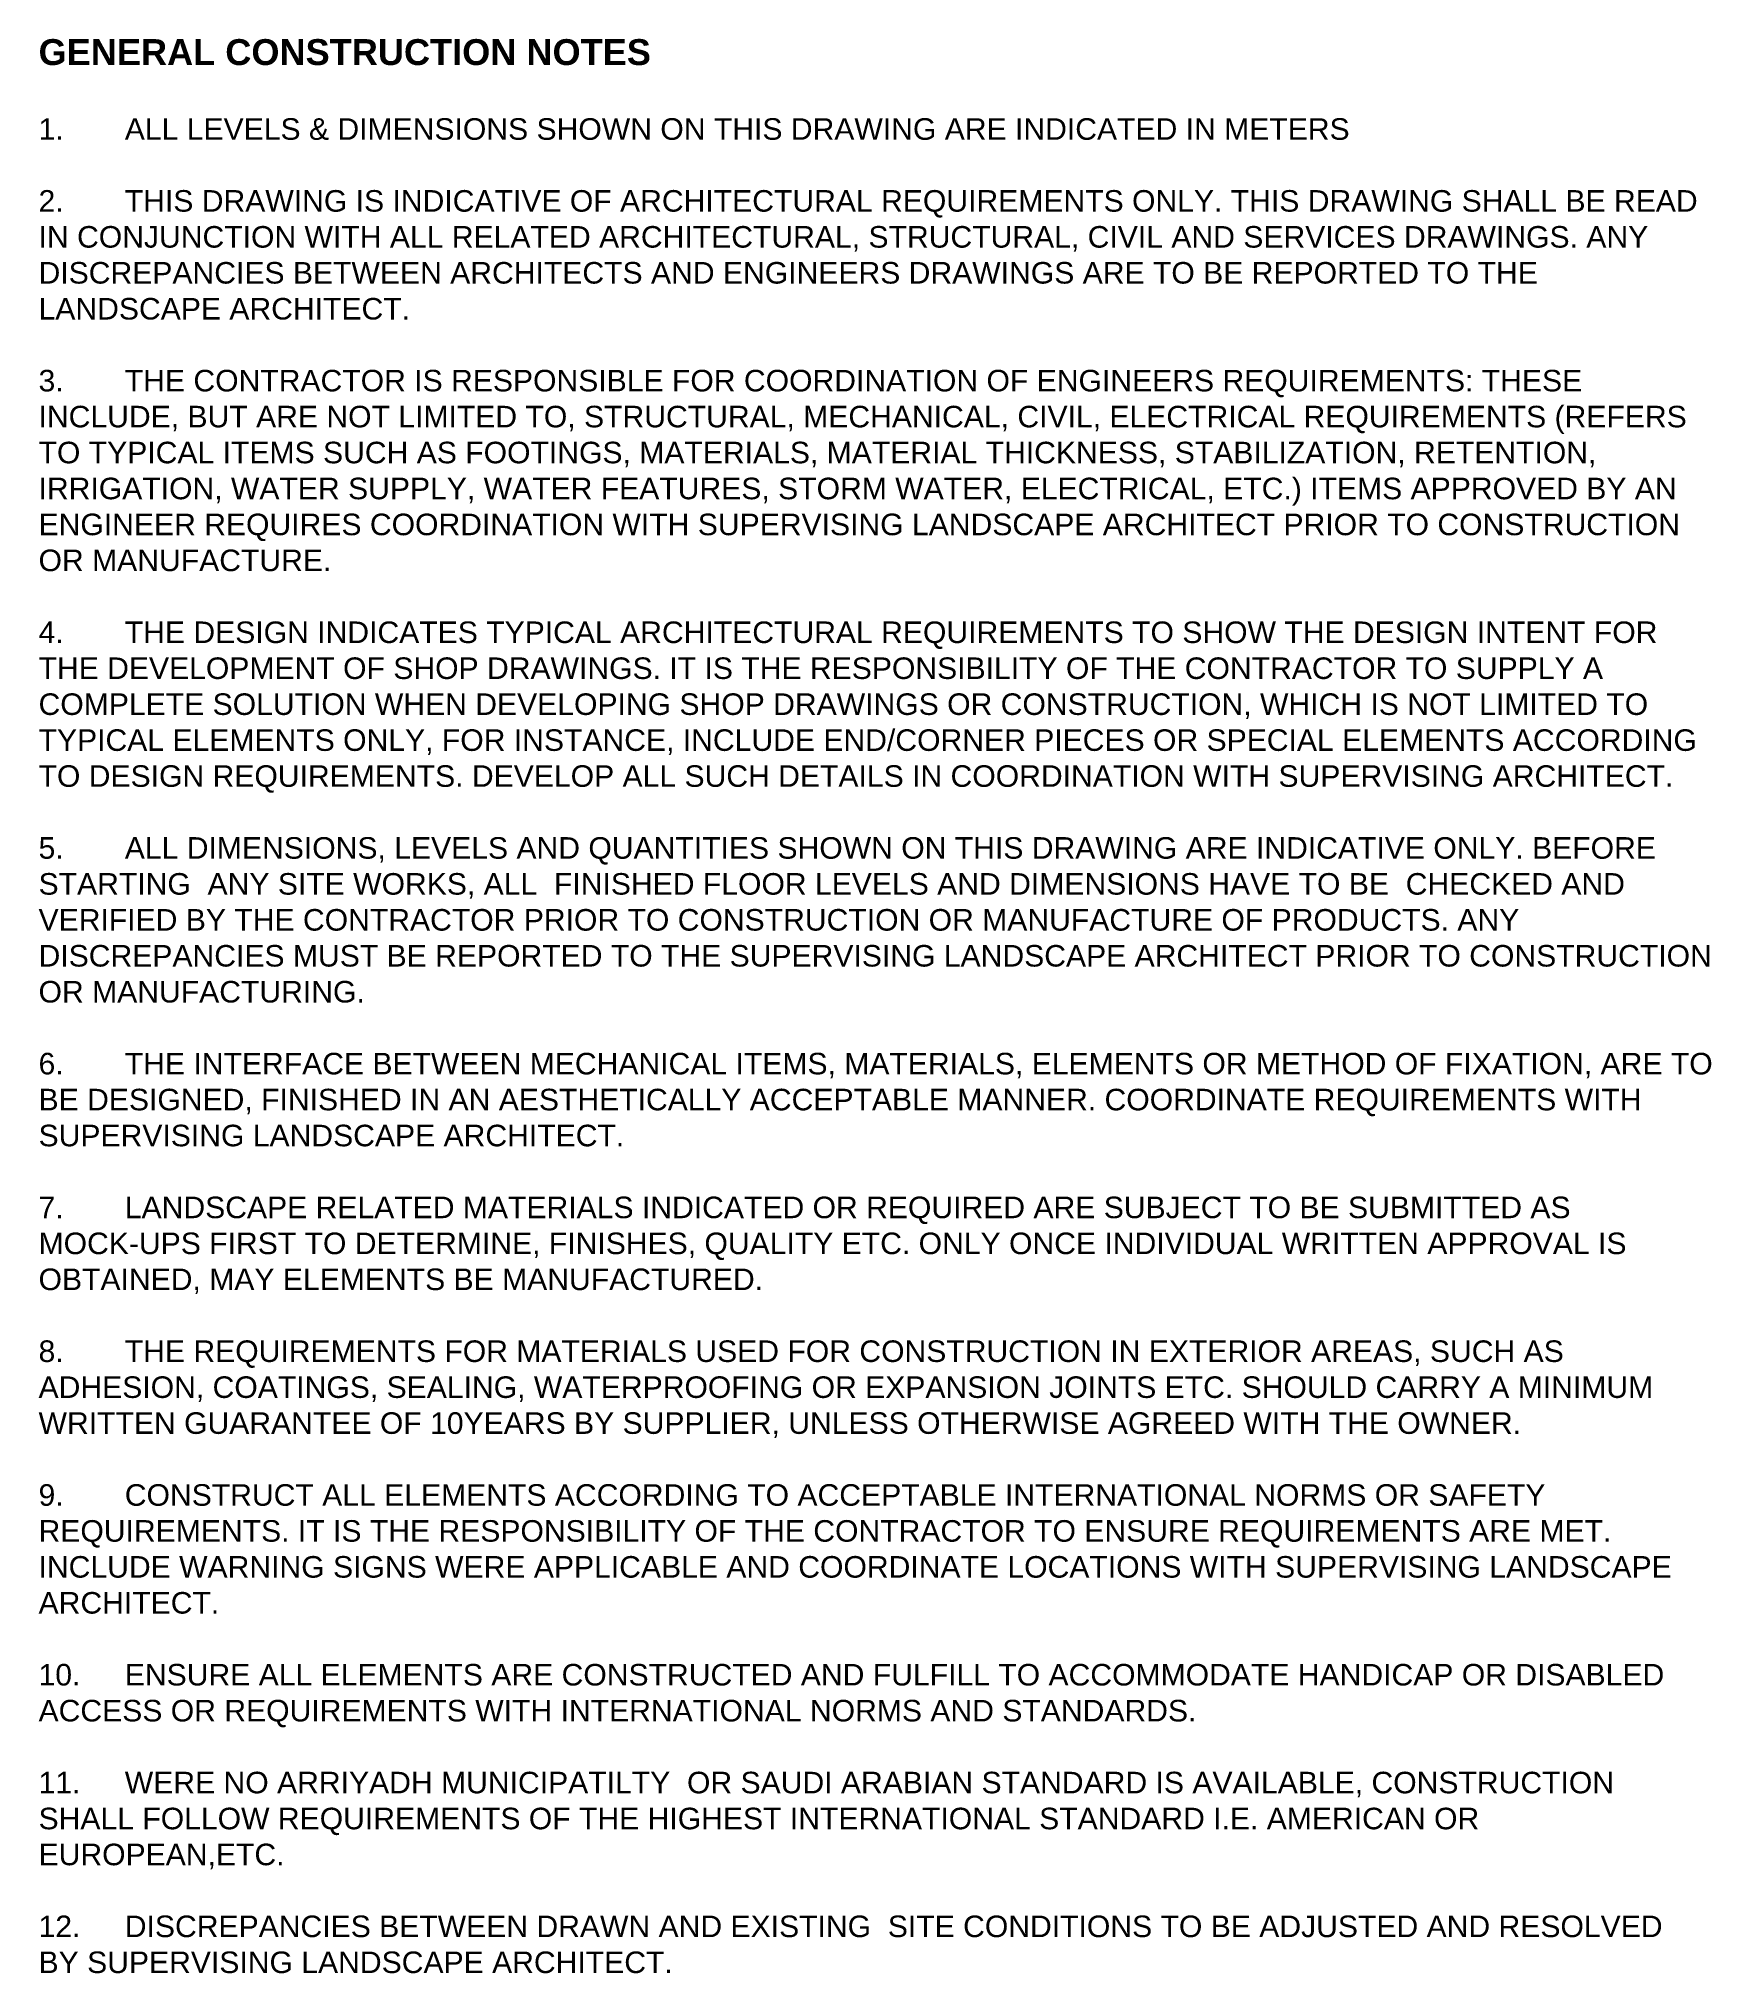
# Model space of a CAD drawing. Header units: metres. Extents: x 0.71 to 0.826, y 0.176 to 0.311.
import ezdxf

# ---------------------------------------------------------------- set-up
doc = ezdxf.new("R2010")
doc.units = ezdxf.units.M
doc.layers.add('EA-ANNO-TEXT', color=7, linetype='Continuous')
doc.styles.add('SWISS', font='swiss.ttf')

msp = doc.modelspace()

# ---------------------------------------------------------------- texts
at = {"layer": 'EA-ANNO-TEXT', "linetype": 'Continuous', "insert": (0.70979, 0.31085), "char_height": 0.0015, "width": 0.1161549, "attachment_point": 1, "style": 'SWISS'}
msp.add_mtext('{\\fSwis721 BT|b1|i0|c0|p34;\\H1.2x;GENERAL CONSTRUCTION NOTES^J}^J1.^IALL LEVELS & DIMENSIONS SHOWN ON THIS DRAWING ARE INDICATED IN METERS\\P^J2.^ITHIS DRAWING IS INDICATIVE OF ARCHITECTURAL REQUIREMENTS ONLY. THIS DRAWING SHALL BE READ IN CONJUNCTION WITH ALL RELATED ARCHITECTURAL, STRUCTURAL, CIVIL AND SERVICES DRAWINGS. ANY DISCREPANCIES BETWEEN ARCHITECTS AND ENGINEERS DRAWINGS ARE TO BE REPORTED TO THE LANDSCAPE ARCHITECT.^J^J3.^ITHE CONTRACTOR IS RESPONSIBLE FOR COORDINATION OF ENGINEERS REQUIREMENTS: THESE INCLUDE, BUT ARE NOT LIMITED TO, STRUCTURAL, MECHANICAL, CIVIL, ELECTRICAL REQUIREMENTS (REFERS TO TYPICAL ITEMS SUCH AS FOOTINGS, MATERIALS, MATERIAL THICKNESS, STABILIZATION, RETENTION, IRRIGATION, WATER SUPPLY, WATER FEATURES, STORM WATER, ELECTRICAL, ETC.) ITEMS APPROVED BY AN ENGINEER REQUIRES COORDINATION WITH SUPERVISING LANDSCAPE ARCHITECT PRIOR TO CONSTRUCTION OR MANUFACTURE.^J^J4.^ITHE DESIGN INDICATES TYPICAL ARCHITECTURAL REQUIREMENTS TO SHOW THE DESIGN INTENT FOR THE DEVELOPMENT OF SHOP DRAWINGS. IT IS THE RESPONSIBILITY OF THE CONTRACTOR TO SUPPLY A COMPLETE SOLUTION WHEN DEVELOPING SHOP DRAWINGS OR CONSTRUCTION, WHICH IS NOT LIMITED TO TYPICAL ELEMENTS ONLY, FOR INSTANCE, INCLUDE END/CORNER PIECES OR SPECIAL ELEMENTS ACCORDING TO DESIGN REQUIREMENTS. DEVELOP ALL SUCH DETAILS IN COORDINATION WITH SUPERVISING ARCHITECT.^J^J5.^IALL DIMENSIONS, LEVELS AND QUANTITIES SHOWN ON THIS DRAWING ARE INDICATIVE ONLY. BEFORE STARTING  ANY SITE WORKS, ALL  FINISHED FLOOR LEVELS AND DIMENSIONS HAVE TO BE  CHECKED AND VERIFIED BY THE CONTRACTOR PRIOR TO CONSTRUCTION OR MANUFACTURE OF PRODUCTS. ANY DISCREPANCIES MUST BE REPORTED TO THE SUPERVISING LANDSCAPE ARCHITECT PRIOR TO CONSTRUCTION OR MANUFACTURING.^J^J6.^ITHE INTERFACE BETWEEN MECHANICAL ITEMS, MATERIALS, ELEMENTS OR METHOD OF FIXATION, ARE TO BE DESIGNED, FINISHED IN AN AESTHETICALLY ACCEPTABLE MANNER. COORDINATE REQUIREMENTS WITH SUPERVISING LANDSCAPE ARCHITECT.^J^J7.^ILANDSCAPE RELATED MATERIALS INDICATED OR REQUIRED ARE SUBJECT TO BE SUBMITTED AS MOCK-UPS FIRST TO DETERMINE, FINISHES, QUALITY ETC. ONLY ONCE INDIVIDUAL WRITTEN APPROVAL IS OBTAINED, MAY ELEMENTS BE MANUFACTURED.^J^J8.^ITHE REQUIREMENTS FOR MATERIALS USED FOR CONSTRUCTION IN EXTERIOR AREAS, SUCH AS ADHESION, COATINGS, SEALING, WATERPROOFING OR EXPANSION JOINTS ETC. SHOULD CARRY A MINIMUM WRITTEN GUARANTEE OF 10YEARS BY SUPPLIER, UNLESS OTHERWISE AGREED WITH THE OWNER.^J^J9.^ICONSTRUCT ALL ELEMENTS ACCORDING TO ACCEPTABLE INTERNATIONAL NORMS OR SAFETY REQUIREMENTS. IT IS THE RESPONSIBILITY OF THE CONTRACTOR TO ENSURE REQUIREMENTS ARE MET. INCLUDE WARNING SIGNS WERE APPLICABLE AND COORDINATE LOCATIONS WITH SUPERVISING LANDSCAPE ARCHITECT.^J^J10.^IENSURE ALL ELEMENTS ARE CONSTRUCTED AND FULFILL TO ACCOMMODATE HANDICAP OR DISABLED ACCESS OR REQUIREMENTS WITH INTERNATIONAL NORMS AND STANDARDS.^J^J11.^IWERE NO ARRIYADH MUNICIPATILTY  OR SAUDI ARABIAN STANDARD IS AVAILABLE, CONSTRUCTION SHALL FOLLOW REQUIREMENTS OF THE HIGHEST INTERNATIONAL STANDARD I.E. AMERICAN OR EUROPEAN,ETC.^J^J12.^IDISCREPANCIES BETWEEN DRAWN AND EXISTING  SITE CONDITIONS TO BE ADJUSTED AND RESOLVED  BY SUPERVISING LANDSCAPE ARCHITECT.', dxfattribs=at)

doc.saveas('drawing.dxf')
